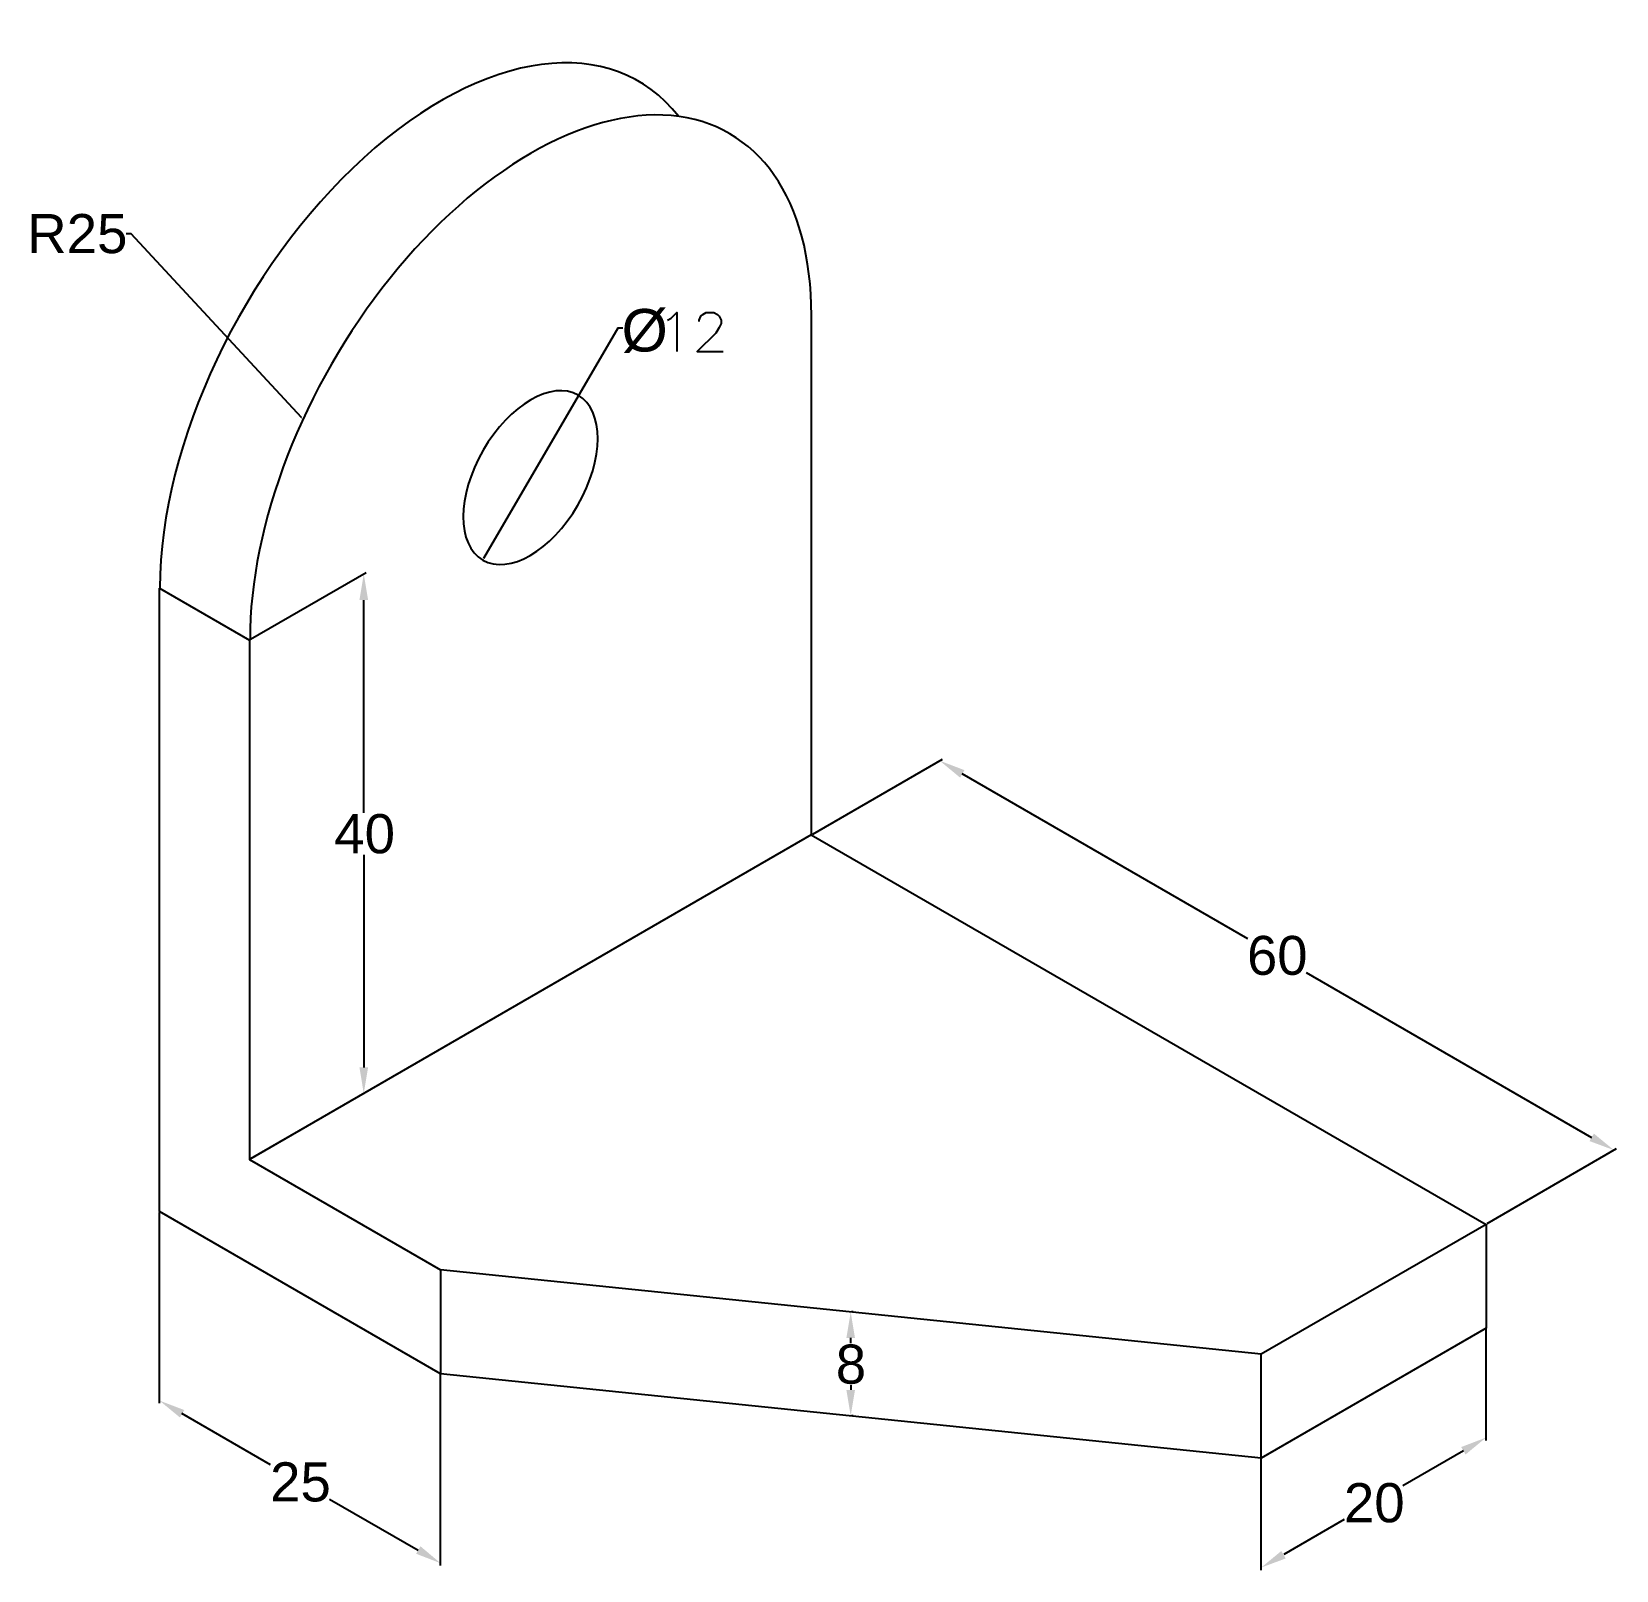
# Model space of a CAD drawing. Header units: millimetres. Extents: x 0.86 to 7.57, y 3.38 to 9.89.
import ezdxf

# ---------------------------------------------------------------- set-up
doc = ezdxf.new("R2010")
doc.units = ezdxf.units.MM
for name, color, linetype in [('PDF_Geometry', 7, 'Continuous'), ('PDF_Solid Fills', 7, 'Continuous'), ('PDF_Text', 7, 'Continuous')]:
    doc.layers.add(name, color=color, linetype=linetype)
doc.styles.add('PDF F1', font='arial.ttf')

msp = doc.modelspace()

# ---------------------------------------------------------------- hatches: boundary and pattern name
at = {"layer": 'PDF_Solid Fills', "transparency": 33554559}
for points in [[(2.01, 8.2517), (2.005, 8.26), (2.0017, 8.2583)], [(2.7717, 7.655), (2.7783, 7.6617), (2.7767, 7.6633)], [(2.25, 7.4867), (2.2867, 7.4867), (2.2683, 7.5967)], [(4.7933, 6.735), (4.8117, 6.7667), (4.7067, 6.8067)], [(2.2867, 5.5083), (2.25, 5.5083), (2.2683, 5.3983)], [(7.4767, 5.2283), (7.4583, 5.1967), (7.5617, 5.1583)], [(4.3117, 4.3633), (4.3483, 4.3633), (4.33, 4.4733)], [(1.49, 4.0267), (1.5083, 4.0583), (1.4033, 4.0983)], [(4.3483, 4.1433), (4.3117, 4.1433), (4.33, 4.0333)], [(6.915, 3.9017), (6.9333, 3.87), (7.02, 3.9417)], [(2.5083, 3.4817), (2.49, 3.45), (2.5933, 3.41)], [(6.1717, 3.43), (6.1533, 3.4617), (6.0683, 3.3917)]]:
    msp.add_hatch(color=256, dxfattribs=at).paths.add_polyline_path(points)

# ---------------------------------------------------------------- linework, layer by layer
at = {"layer": 'PDF_Geometry', "lineweight": 25}
for points in [[(1.2617, 9.0383), (1.2817, 9.0383), (2.0033, 8.26)], [(4.1633, 8.6917), (4.1633, 6.4933), (1.785, 5.1183)], [(3.555, 8.6717), (3.57, 8.68), (3.5933, 8.7033), (3.5933, 8.5383)], [(3.6883, 8.665), (3.6883, 8.6717), (3.695, 8.6883), (3.7033, 8.695), (3.7183, 8.7033), (3.75, 8.7033), (3.7667, 8.695), (3.7733, 8.6883), (3.7817, 8.6717), (3.7817, 8.6567), (3.7733, 8.64), (3.7583, 8.6167), (3.68, 8.5383), (3.79, 8.5383)], [(2.7767, 7.6633), (3.345, 8.6383), (3.365, 8.6383)], [(2.2783, 7.6017), (1.7883, 7.32)], [(2.2683, 6.5867), (2.2683, 7.4867)], [(4.7167, 6.8117), (4.1683, 6.495)], [(6.0117, 6.0533), (4.8017, 6.7517)], [(4.1633, 6.4933), (7.02, 4.8433), (6.0683, 4.295), (2.5933, 4.6517)], [(2.2683, 6.4083), (2.2683, 5.5083)], [(6.2583, 5.91), (7.4667, 5.2117)], [(2.2783, 5.4033), (1.7883, 5.1217)], [(7.5717, 5.1633), (7.0233, 4.8467)], [(1.4033, 4.0867), (1.4033, 4.895)], [(7.02, 4.8433), (7.02, 4.405), (6.0683, 3.855), (6.0683, 4.295)], [(4.34, 4.4733), (4.3333, 4.4733)], [(4.33, 4.3417), (4.33, 4.3633)], [(7.02, 3.93), (7.02, 4.4)], [(6.0683, 3.855), (2.5933, 4.2117)], [(2.5933, 3.4), (2.5933, 4.2083)], [(4.33, 4.1633), (4.33, 4.1433)], [(1.8733, 3.8267), (1.4983, 4.0433)], [(4.34, 4.0333), (4.3333, 4.0333)], [(6.0683, 3.38), (6.0683, 3.8517)], [(6.6683, 3.7383), (6.925, 3.8867)], [(2.1233, 3.6817), (2.4983, 3.465)], [(6.42, 3.595), (6.1633, 3.4467)]]:
    msp.add_lwpolyline(points, dxfattribs=at)
msp.add_lwpolyline([(1.4033, 7.5367), (1.785, 7.3167), (1.785, 5.1183), (2.5933, 4.6517), (2.5933, 4.2117), (1.4033, 4.8983)], close=True, dxfattribs=at)
for centre, major_axis, ratio, start_param, end_param in [((2.5931, 8.2225), (0.8381, 1.4602), 0.576721, 6.052287, 8.634538), ((2.975, 8.0092), (0.843, 1.4511), 0.577215, 5.498107, 8.645881)]:
    msp.add_ellipse(centre, major_axis=major_axis, ratio=ratio, start_param=start_param, end_param=end_param, dxfattribs=at)
at = {"layer": 'PDF_Geometry', "lineweight": 25, "extrusion": (0, 0, -1)}
msp.add_ellipse((2.9742, 8.0047), major_axis=(-0.2019, -0.3491), ratio=0.574456, start_param=-3.14159265358979, end_param=3.141592653589796, dxfattribs=at)

# ---------------------------------------------------------------- texts
at = {"layer": 'PDF_Text', "attachment_point": 4, "style": 'PDF F1'}
for s, insert, char_height in [('R25', (0.8433, 9.0365), 0.1656), ('Ø', (3.36, 8.6251), 0.18), ('40', (2.1433, 6.4965), 0.1656), ('60', (6.0083, 5.9815), 0.16464), ('8', (4.2667, 4.2514), 0.1656), ('25', (1.8717, 3.7531), 0.1656), ('20', (6.4183, 3.6649), 0.1656)]:
    msp.add_mtext(s, dxfattribs=dict(at, insert=insert, char_height=char_height))

doc.saveas('drawing.dxf')
